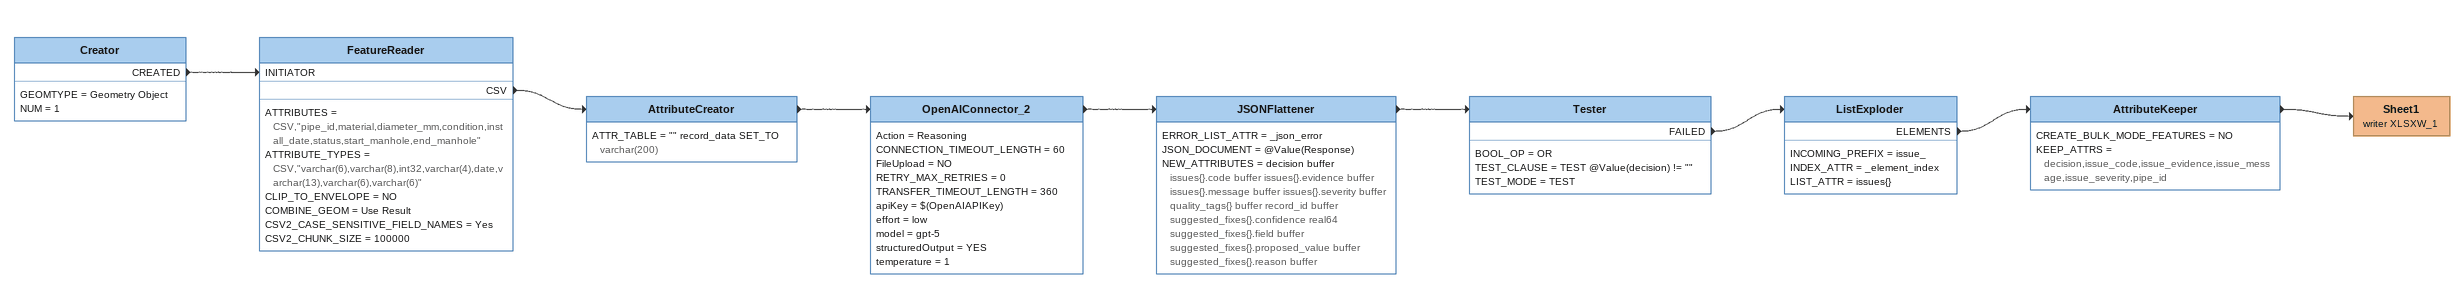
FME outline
Creator
    GEOMTYPE = Geometry Object
    NUM = 1
    CREATED -> FeatureReader [INITIATOR]
FeatureReader
    ATTRIBUTES = CSV,"pipe_id,material,diameter_mm,condition,install_date,status,start_manhole,end_manhole"
    ATTRIBUTE_TYPES = CSV,"varchar(6),varchar(8),int32,varchar(4),date,varchar(13),varchar(6),varchar(6)"
    CLIP_TO_ENVELOPE = NO
    COMBINE_GEOM = Use Result
    CSV2_CASE_SENSITIVE_FIELD_NAMES = Yes
    CSV2_CHUNK_SIZE = 100000
    CSV -> AttributeCreator
AttributeCreator
    ATTR_TABLE = "" record_data SET_TO  varchar(200)
    -> OpenAIConnector_2
OpenAIConnector_2
    Action = Reasoning
    CONNECTION_TIMEOUT_LENGTH = 60
    FileUpload = NO
    RETRY_MAX_RETRIES = 0
    TRANSFER_TIMEOUT_LENGTH = 360
    apiKey = $(OpenAIAPIKey)
    effort = low
    model = gpt-5
    structuredOutput = YES
    temperature = 1
    -> JSONFlattener
JSONFlattener
    ERROR_LIST_ATTR = _json_error
    JSON_DOCUMENT = @Value(Response)
    NEW_ATTRIBUTES = decision buffer issues{}.code buffer issues{}.evidence buffer issues{}.message buffer issues{}.severity buffer quality_tags{} buffer record_id buffer suggested_fixes{}.confidence real64 suggested_fixes{}.field buffer suggested_fixes{}.proposed_value buffer suggested_fixes{}.reason buffer
    -> Tester
Tester
    BOOL_OP = OR
    TEST_CLAUSE = TEST @Value(decision) != ""
    TEST_MODE = TEST
    FAILED -> ListExploder
ListExploder
    INCOMING_PREFIX = issue_
    INDEX_ATTR = _element_index
    LIST_ATTR = issues{}
    ELEMENTS -> AttributeKeeper
AttributeKeeper
    CREATE_BULK_MODE_FEATURES = NO
    KEEP_ATTRS = decision,issue_code,issue_evidence,issue_message,issue_severity,pipe_id
    -> Sheet1 (writer XLSXW_1)
Sheet1 (writer XLSXW_1)
